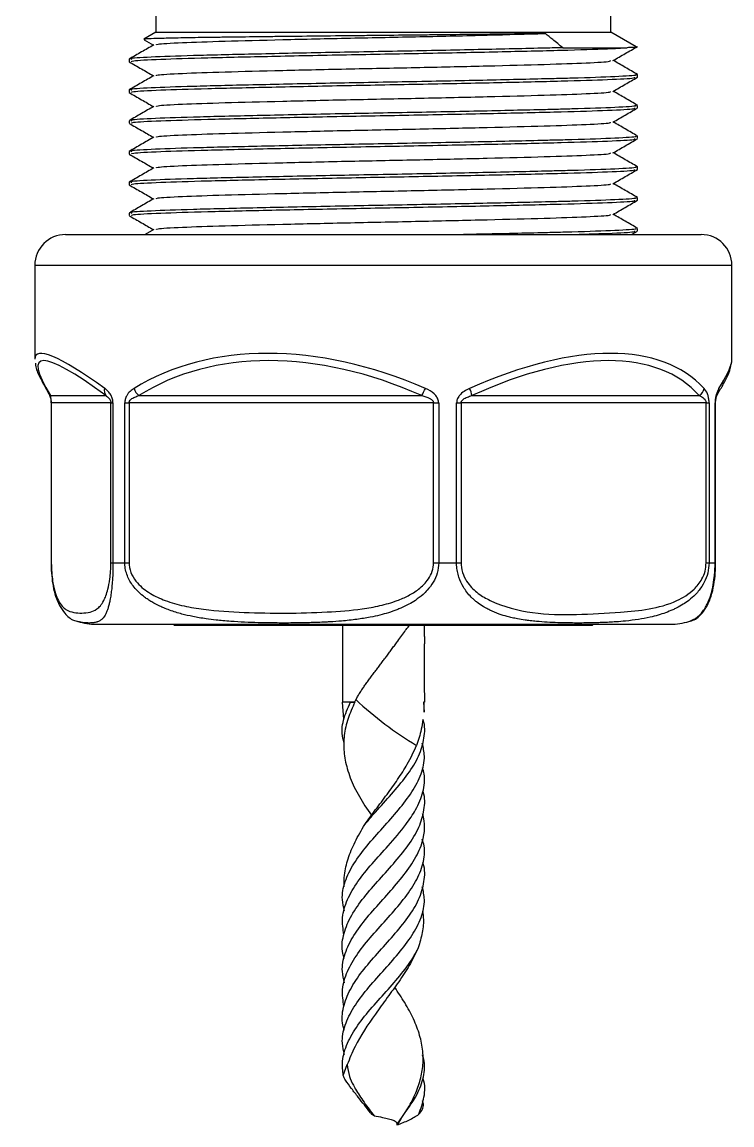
# Model space of a CAD drawing. Header units: millimetres. Extents: x 0 to 279, y 0 to 216.
# Drawn here: x 91.48 to 97.25, y 64.64 to 73.6 of the extents above; entities that cross this region are included whole.
import ezdxf

# ---------------------------------------------------------------- set-up
doc = ezdxf.new("R2010")
doc.units = ezdxf.units.MM

msp = doc.modelspace()

# ---------------------------------------------------------------- linework, layer by layer
at = {"color": 7, "linetype": 'Continuous', "lineweight": 25}
for p, q in [((92.5634, 73.6874), (92.5634, 73.5207)), ((96.2634, 73.5207), (96.2634, 73.6874)), ((92.5634, 73.5207), (92.4672, 73.4652)), ((92.5634, 73.5207), (96.2634, 73.5207)), ((96.4693, 73.4019), (96.2634, 73.5207)), ((92.4694, 73.4605), (92.5447, 73.417)), ((95.8711, 73.3956), (96.3958, 73.3956)), ((92.3467, 73.302), (92.3467, 73.282)), ((96.4801, 73.1569), (96.4801, 73.177)), ((92.3467, 73.052), (92.3467, 73.032)), ((96.4801, 72.9069), (96.4801, 72.927)), ((92.3467, 72.802), (92.3467, 72.782)), ((96.4801, 72.6569), (96.4801, 72.677)), ((92.3467, 72.552), (92.3467, 72.532)), ((96.4801, 72.4069), (96.4801, 72.427)), ((92.3467, 72.302), (92.3467, 72.282)), ((96.4801, 72.1569), (96.4801, 72.177)), ((92.3467, 72.052), (92.3467, 72.032)), ((91.8301, 71.8773), (96.9967, 71.8773)), ((92.5471, 71.9183), (92.4761, 71.8773)), ((96.4298, 71.8773), (96.479, 71.9057)), ((96.4801, 71.9069), (96.4801, 71.927)), ((91.5801, 71.6273), (91.5801, 70.8647)), ((97.2467, 70.8647), (97.2467, 71.6273)), ((91.7077, 70.5684), (92.1568, 70.5684)), ((92.4267, 70.5684), (94.725, 70.5684)), ((95.1324, 70.5684), (96.9816, 70.5684)), ((91.7129, 70.5095), (91.7129, 69.2106)), ((91.7129, 70.5095), (91.7143, 70.5095)), ((92.1982, 70.5095), (91.7143, 70.5095)), ((91.7143, 70.5095), (91.7143, 69.2106)), ((92.1982, 69.2106), (92.1982, 70.5095)), ((92.1982, 70.5095), (92.2155, 70.5095)), ((92.2155, 70.5095), (92.2155, 69.2106)), ((92.3118, 69.2106), (92.3118, 70.5095)), ((92.3118, 70.5095), (92.346, 70.5095)), ((94.822, 70.5095), (92.346, 70.5095)), ((92.346, 70.5095), (92.346, 69.2106)), ((94.822, 69.2106), (94.822, 70.5095)), ((94.822, 70.5095), (94.8629, 70.5095)), ((94.8629, 70.5095), (94.8629, 69.2106)), ((95.0083, 69.2106), (95.0083, 70.5095)), ((95.0083, 70.5095), (95.0451, 70.5095)), ((97.0372, 70.5095), (95.0451, 70.5095)), ((95.0451, 70.5095), (95.0451, 69.2106)), ((97.0372, 69.2106), (97.0372, 70.5095)), ((97.0372, 70.5095), (97.0608, 70.5095)), ((97.0608, 70.5095), (97.0608, 69.2106)), ((97.1099, 69.2106), (97.1099, 70.5095)), ((97.1099, 70.5095), (97.1139, 70.5095)), ((97.1139, 69.2106), (97.1139, 70.5095)), ((91.7129, 69.2106), (91.7143, 69.2106)), ((92.1982, 69.2106), (92.2155, 69.2106)), ((92.2155, 69.2106), (92.3118, 69.2106)), ((92.3118, 69.2106), (92.346, 69.2106)), ((94.822, 69.2106), (94.8629, 69.2106)), ((94.8629, 69.2106), (95.0083, 69.2106)), ((95.0083, 69.2106), (95.0451, 69.2106)), ((97.0372, 69.2106), (97.0608, 69.2106)), ((97.0608, 69.2106), (97.1099, 69.2106)), ((92.0801, 68.7106), (96.7467, 68.7106)), ((92.7058, 68.7106), (92.7134, 68.703)), ((92.7134, 68.703), (96.1134, 68.703)), ((94.0801, 68.703), (94.0801, 68.0774)), ((94.7467, 68.612), (94.7467, 68.703)), ((96.1134, 68.703), (96.121, 68.7106)), ((94.0923, 67.9382), (94.0823, 68.0774)), ((94.1458, 68.0774), (94.0823, 68.0774)), ((94.1458, 68.0774), (94.1815, 68.0774)), ((94.178, 68.0774), (94.1458, 68.0774)), ((94.1894, 68.0984), (94.178, 68.0774)), ((94.178, 68.0774), (94.1815, 68.0774)), ((94.7385, 68.0774), (94.7448, 67.9956)), ((94.7467, 68.0774), (94.7385, 68.0774)), ((94.7448, 67.9956), (94.7445, 68.0774)), ((94.0913, 67.9381), (94.0914, 67.9381)), ((94.7354, 67.938), (94.7355, 67.938)), ((94.0912, 67.7451), (94.0914, 67.7451)), ((94.7354, 67.7451), (94.7356, 67.7451)), ((94.7355, 67.5465), (94.7354, 67.5465)), ((94.7355, 67.3537), (94.7354, 67.3537)), ((94.264, 67.2339), (94.3182, 67.1596)), ((94.7354, 66.7715), (94.7355, 66.7715)), ((94.7354, 66.5784), (94.7356, 66.5784)), ((94.0914, 66.3798), (94.0913, 66.3798)), ((94.0914, 66.187), (94.0913, 66.187)), ((94.0914, 65.9946), (94.0914, 65.9946)), ((94.0914, 65.797), (94.0914, 65.797)), ((94.0913, 65.6048), (94.0914, 65.6048)), ((94.0912, 65.4118), (94.0914, 65.4118)), ((94.0914, 65.2135), (94.0914, 65.2135)), ((94.7355, 65.2132), (94.7354, 65.2132)), ((94.0869, 65.0433), (94.1201, 65.1322)), ((94.7355, 65.0203), (94.7354, 65.0203)), ((94.7392, 64.8099), (94.7316, 64.838)), ((94.7352, 64.8383), (94.7378, 64.8383)), ((94.3089, 64.7415), (94.3193, 64.7284)), ((94.3378, 64.7173), (94.3193, 64.7284)), ((94.5241, 64.6422), (94.5963, 64.751)), ((94.5304, 64.6468), (94.5609, 64.6962))]:
    msp.add_line(p, q, dxfattribs=at)
at = {"color": 8, "linetype": 'Continuous', "lineweight": 25}
for p, q in [((91.5801, 71.6273), (97.2467, 71.6273)), ((97.1099, 69.2106), (97.1139, 69.2106))]:
    msp.add_line(p, q, dxfattribs=at)
at = {"color": 7, "linetype": 'Continuous', "lineweight": 25}
for centre, radius, start, end in [((91.8301, 71.6273), 0.25, 90, 180), ((96.9967, 71.6273), 0.25, 0, 90), ((92.2114, 70.6066), 0.0666, 161.83563, 214.98082), ((92.5041, 70.6641), 0.1231, 197.38616, 231.03313), ((94.239, 70.8493), 0.5614, 329.97296, 336.70595), ((94.9134, 70.5346), 0.2217, 8.77586, 24.73281), ((96.9281, 70.6451), 0.0935, 304.90872, 349.05167), ((91.7501, 70.6179), 0.0652, 211.76956, 229.42632), ((92.0801, 69.2106), 0.5, 252.45625, 270), ((96.7467, 69.2106), 0.5, 270, 287.56541), ((96.2029, 70.2518), 2.9481, 226.92387, 238.95286)]:
    msp.add_arc(centre, radius, start, end, dxfattribs=at)
at = {"color": 8, "linetype": 'Continuous', "lineweight": 25}
msp.add_arc((97.0746, 70.6187), 0.0674, 328.36469, 7.36888, dxfattribs=at)
at = {"color": 7, "linetype": 'Continuous', "lineweight": 25}
for centre, major_axis, ratio, start_param, end_param in [((94.4134, 68.1618), (2.3793, -2.1748), 0.707403, 2.024052, 2.941858), ((94.4134, 68.1618), (2.5945, 2.4783), 0.459383, 6.272559, 7.190365), ((94.3555, 68.1029), (2.7382, -2.7382), 0.092977, 2.589979, 3.507785), ((94.3939, 68.1029), (2.244, -2.244), 0.708351, 2.066381, 2.984187), ((94.4518, 68.1029), (2.4986, 2.4986), 0.459697, 6.255171, 7.172977), ((94.4134, 68.1618), (2.8219, 2.7375), 0.092935, 6.153207, 6.193274)]:
    msp.add_ellipse(centre, major_axis=major_axis, ratio=ratio, start_param=start_param, end_param=end_param, dxfattribs=at)
at = {"color": 8, "linetype": 'Continuous', "lineweight": 25}
for major_axis, start_param, end_param in [((2.8219, -2.7375), 2.58718, 3.231504), ((2.8219, 2.7375), 5.919792, 6.153207)]:
    msp.add_ellipse((94.4134, 68.1618), major_axis=major_axis, ratio=0.092935, start_param=start_param, end_param=end_param, dxfattribs=at)
at = {"color": 7, "linetype": 'Continuous', "lineweight": 25}
for points, knots in [([(95.7302, 73.5106), (95.6988, 73.5102), (95.6037, 73.5088), (95.461, 73.5069), (95.3086, 73.505), (95.1499, 73.503), (94.9827, 73.5011), (94.8026, 73.4991), (94.6031, 73.4969), (94.391, 73.4948), (94.1797, 73.4927), (93.9696, 73.4904), (93.7639, 73.4882), (93.5675, 73.4859), (93.3778, 73.4836), (93.2008, 73.4814), (93.0416, 73.4793), (92.895, 73.4771), (92.7683, 73.4749), (92.6645, 73.4726), (92.5764, 73.4703), (92.5122, 73.4681), (92.4785, 73.4658), (92.4633, 73.4646), (92.4672, 73.4639), (92.468, 73.4638)], [0, 0, 0, 0, 0.029507, 0.089237, 0.1195073, 0.1490143, 0.2087444, 0.2390147, 0.2737211, 0.3443086, 0.3802687, 0.4151574, 0.4860982, 0.522233, 0.5574388, 0.6290464, 0.6655339, 0.7007541, 0.7723576, 0.8088235, 0.8445291, 0.9171534, 0.9541589, 0.9898644, 1, 1, 1, 1]), ([(92.5684, 73.4184), (92.5683, 73.4204), (92.5681, 73.4264), (92.7576, 73.4373), (93.1057, 73.4491), (93.5841, 73.4613), (94.137, 73.474), (94.7177, 73.4855), (95.2679, 73.4982), (95.5883, 73.5066), (95.7267, 73.5105), (95.7302, 73.5106)], [0, 0, 0, 0, 0.06903, 0.202791, 0.334353, 0.466637, 0.600174, 0.730882, 0.864491, 0.996596, 1, 1, 1, 1]), ([(95.8711, 73.3956), (95.8576, 73.4067), (95.8306, 73.4287), (95.7836, 73.4671), (95.7501, 73.4943), (95.7302, 73.5106)], [0, 0, 0, 0, 0.287833, 0.575665, 1, 1, 1, 1]), ([(92.5471, 73.4183), (92.5139, 73.3991), (92.4474, 73.3608), (92.381, 73.3224), (92.3478, 73.3032)], [0, 0, 0, 0, 0.499982, 1, 1, 1, 1]), ([(96.2798, 73.2906), (96.313, 73.3098), (96.3794, 73.3482), (96.4458, 73.3865), (96.479, 73.4057)], [0, 0, 0, 0, 0.49998, 1, 1, 1, 1]), ([(96.469, 73.4013), (96.4696, 73.4012), (96.4729, 73.4005), (96.4637, 73.3992), (96.4412, 73.3975), (96.4109, 73.3963), (96.3958, 73.3956)], [0, 0, 0, 0, 0.069649, 0.366429, 0.681917, 1, 1, 1, 1]), ([(95.8711, 73.3956), (95.825, 73.3945), (95.6246, 73.3894), (95.1964, 73.3797), (94.5728, 73.3673), (93.9319, 73.3556), (93.3393, 73.3428), (92.8419, 73.3311), (92.5036, 73.3187), (92.341, 73.3088), (92.3629, 73.3034), (92.3687, 73.302)], [0, 0, 0, 0, 0.039136, 0.170241, 0.3011, 0.430119, 0.561882, 0.691008, 0.821728, 0.952943, 1, 1, 1, 1]), ([(92.3685, 73.282), (92.3675, 73.2845), (92.3649, 73.2909), (92.5787, 73.3022), (92.9648, 73.3141), (93.4933, 73.3262), (94.1051, 73.3389), (94.7474, 73.3504), (95.3577, 73.3632), (95.8777, 73.3753), (96.2277, 73.3859), (96.3475, 73.3928), (96.3958, 73.3956)], [0, 0, 0, 0, 0.068181, 0.176743, 0.283521, 0.390884, 0.499265, 0.60535, 0.713789, 0.821008, 0.927924, 1, 1, 1, 1]), ([(92.3478, 73.2807), (92.381, 73.2615), (92.4467, 73.2236), (92.5123, 73.1857), (92.5447, 73.167)], [0, 0, 0, 0, 0.50599, 1, 1, 1, 1]), ([(92.5684, 73.1684), (92.5683, 73.1704), (92.5681, 73.1764), (92.7576, 73.1873), (93.1057, 73.1991), (93.5841, 73.2113), (94.1369, 73.224), (94.7177, 73.2355), (95.2678, 73.2482), (95.7415, 73.2603), (96.0822, 73.2722), (96.2632, 73.2829), (96.2596, 73.2887), (96.2584, 73.2905)], [0, 0, 0, 0, 0.0521104, 0.1530855, 0.252401, 0.3522613, 0.453068, 0.5517385, 0.6525987, 0.7523242, 0.851768, 0.9527124, 1, 1, 1, 1]), ([(96.479, 73.1782), (96.4458, 73.1974), (96.3802, 73.2353), (96.3145, 73.2732), (96.2821, 73.292)], [0, 0, 0, 0, 0.50601, 1, 1, 1, 1]), ([(92.5471, 73.1683), (92.5139, 73.1491), (92.4474, 73.1108), (92.381, 73.0724), (92.3478, 73.0532)], [0, 0, 0, 0, 0.499982, 1, 1, 1, 1]), ([(96.4575, 73.177), (96.4632, 73.1755), (96.4837, 73.17), (96.3166, 73.1599), (96.0678, 73.1508), (95.8532, 73.1452), (95.6226, 73.1394), (95.1972, 73.1297), (94.5726, 73.1173), (93.9319, 73.1056), (93.3393, 73.0928), (92.8419, 73.0811), (92.5036, 73.0687), (92.341, 73.0588), (92.3629, 73.0534), (92.3687, 73.052)], [0, 0, 0, 0, 0.037735, 0.136115, 0.23394, 0.250802, 0.280123, 0.378347, 0.476385, 0.573046, 0.671763, 0.768504, 0.866439, 0.964745, 1, 1, 1, 1]), ([(92.3685, 73.032), (92.3675, 73.0345), (92.3649, 73.0409), (92.5787, 73.0522), (92.9648, 73.0641), (93.4933, 73.0762), (94.105, 73.0889), (94.7477, 73.1004), (95.3568, 73.1132), (95.8809, 73.1253), (96.2602, 73.1372), (96.4657, 73.1483), (96.4596, 73.1546), (96.4574, 73.1569)], [0, 0, 0, 0, 0.061968, 0.160639, 0.257688, 0.355269, 0.453775, 0.550194, 0.648752, 0.746202, 0.843376, 0.942017, 1, 1, 1, 1]), ([(96.2798, 73.0406), (96.313, 73.0598), (96.3794, 73.0982), (96.4458, 73.1365), (96.479, 73.1557)], [0, 0, 0, 0, 0.4999803, 1, 1, 1, 1]), ([(92.5684, 72.9184), (92.5683, 72.9204), (92.5681, 72.9264), (92.7576, 72.9373), (93.1057, 72.9491), (93.5841, 72.9613), (94.1369, 72.974), (94.7177, 72.9855), (95.2678, 72.9982), (95.7415, 73.0103), (96.0822, 73.0222), (96.2632, 73.0329), (96.2596, 73.0387), (96.2584, 73.0405)], [0, 0, 0, 0, 0.05211, 0.153086, 0.252401, 0.352261, 0.453068, 0.551739, 0.652599, 0.752324, 0.851768, 0.952712, 1, 1, 1, 1]), ([(96.479, 72.9282), (96.4458, 72.9474), (96.3802, 72.9853), (96.3145, 73.0232), (96.2821, 73.042)], [0, 0, 0, 0, 0.50601, 1, 1, 1, 1]), ([(92.3478, 73.0307), (92.381, 73.0115), (92.4467, 72.9736), (92.5123, 72.9357), (92.5447, 72.917)], [0, 0, 0, 0, 0.50599, 1, 1, 1, 1]), ([(92.5471, 72.9183), (92.5139, 72.8991), (92.4474, 72.8608), (92.381, 72.8224), (92.3478, 72.8032)], [0, 0, 0, 0, 0.499982, 1, 1, 1, 1]), ([(96.4575, 72.927), (96.4632, 72.9255), (96.4837, 72.92), (96.3166, 72.9099), (96.0678, 72.9008), (95.8532, 72.8952), (95.6226, 72.8894), (95.1972, 72.8797), (94.5726, 72.8673), (93.9319, 72.8556), (93.3393, 72.8428), (92.8419, 72.8311), (92.5036, 72.8187), (92.341, 72.8088), (92.3629, 72.8034), (92.3687, 72.802)], [0, 0, 0, 0, 0.037735, 0.136115, 0.23394, 0.250802, 0.280123, 0.378347, 0.476385, 0.573046, 0.671763, 0.768504, 0.866439, 0.964745, 1, 1, 1, 1]), ([(92.3685, 72.782), (92.3675, 72.7845), (92.3649, 72.7909), (92.5787, 72.8022), (92.9648, 72.8141), (93.4933, 72.8262), (94.105, 72.8389), (94.7477, 72.8504), (95.3568, 72.8632), (95.8809, 72.8753), (96.2602, 72.8872), (96.4657, 72.8983), (96.4596, 72.9046), (96.4574, 72.9069)], [0, 0, 0, 0, 0.061968, 0.160639, 0.257688, 0.355269, 0.453775, 0.550194, 0.648752, 0.746202, 0.843376, 0.942017, 1, 1, 1, 1]), ([(96.2798, 72.7906), (96.313, 72.8098), (96.3794, 72.8482), (96.4458, 72.8865), (96.479, 72.9057)], [0, 0, 0, 0, 0.49998, 1, 1, 1, 1]), ([(92.3478, 72.7807), (92.381, 72.7615), (92.4467, 72.7236), (92.5123, 72.6857), (92.5447, 72.667)], [0, 0, 0, 0, 0.50599, 1, 1, 1, 1]), ([(92.5684, 72.6684), (92.5683, 72.6704), (92.5681, 72.6764), (92.7576, 72.6873), (93.1057, 72.6991), (93.5841, 72.7113), (94.1369, 72.724), (94.7177, 72.7355), (95.2678, 72.7482), (95.7415, 72.7603), (96.0822, 72.7722), (96.2632, 72.7829), (96.2596, 72.7887), (96.2584, 72.7905)], [0, 0, 0, 0, 0.05211, 0.153086, 0.252401, 0.352261, 0.453068, 0.551739, 0.652599, 0.752324, 0.851768, 0.952712, 1, 1, 1, 1]), ([(96.479, 72.6782), (96.4458, 72.6974), (96.3802, 72.7353), (96.3145, 72.7732), (96.2821, 72.792)], [0, 0, 0, 0, 0.50601, 1, 1, 1, 1]), ([(92.5471, 72.6683), (92.5139, 72.6491), (92.4474, 72.6108), (92.381, 72.5724), (92.3478, 72.5532)], [0, 0, 0, 0, 0.499982, 1, 1, 1, 1]), ([(96.4575, 72.677), (96.4632, 72.6755), (96.4837, 72.67), (96.3166, 72.6599), (96.0678, 72.6508), (95.8532, 72.6452), (95.6226, 72.6394), (95.1972, 72.6297), (94.5726, 72.6173), (93.9319, 72.6056), (93.3393, 72.5928), (92.8419, 72.5811), (92.5036, 72.5687), (92.341, 72.5588), (92.3629, 72.5534), (92.3687, 72.552)], [0, 0, 0, 0, 0.037735, 0.136115, 0.23394, 0.250802, 0.280123, 0.378347, 0.476385, 0.573046, 0.671763, 0.768504, 0.866439, 0.964745, 1, 1, 1, 1]), ([(92.3685, 72.532), (92.3675, 72.5345), (92.3649, 72.5409), (92.5787, 72.5522), (92.9648, 72.5641), (93.4933, 72.5762), (94.105, 72.5889), (94.7477, 72.6004), (95.3568, 72.6132), (95.8809, 72.6253), (96.2602, 72.6372), (96.4657, 72.6483), (96.4596, 72.6546), (96.4574, 72.6569)], [0, 0, 0, 0, 0.061968, 0.160639, 0.257688, 0.355269, 0.453775, 0.550194, 0.648752, 0.746202, 0.843376, 0.942017, 1, 1, 1, 1]), ([(96.2798, 72.5406), (96.313, 72.5598), (96.3794, 72.5982), (96.4458, 72.6365), (96.479, 72.6557)], [0, 0, 0, 0, 0.49998, 1, 1, 1, 1]), ([(92.3478, 72.5307), (92.381, 72.5115), (92.4467, 72.4736), (92.5123, 72.4357), (92.5447, 72.417)], [0, 0, 0, 0, 0.50599, 1, 1, 1, 1]), ([(92.5684, 72.4184), (92.5683, 72.4204), (92.5681, 72.4264), (92.7576, 72.4373), (93.1057, 72.4491), (93.5841, 72.4613), (94.1369, 72.474), (94.7177, 72.4855), (95.2678, 72.4982), (95.7415, 72.5103), (96.0822, 72.5222), (96.2632, 72.5329), (96.2596, 72.5387), (96.2584, 72.5405)], [0, 0, 0, 0, 0.05211, 0.153086, 0.252401, 0.352261, 0.453068, 0.551739, 0.652599, 0.752324, 0.851768, 0.952712, 1, 1, 1, 1]), ([(96.479, 72.4282), (96.4458, 72.4474), (96.3802, 72.4853), (96.3145, 72.5232), (96.2821, 72.542)], [0, 0, 0, 0, 0.5060102, 1, 1, 1, 1]), ([(92.5471, 72.4183), (92.5139, 72.3991), (92.4474, 72.3608), (92.381, 72.3224), (92.3478, 72.3032)], [0, 0, 0, 0, 0.4999825, 1, 1, 1, 1]), ([(96.4575, 72.427), (96.4632, 72.4255), (96.4837, 72.42), (96.3166, 72.4099), (96.0678, 72.4008), (95.8532, 72.3952), (95.6226, 72.3894), (95.1972, 72.3797), (94.5726, 72.3673), (93.9319, 72.3556), (93.3393, 72.3428), (92.8419, 72.3311), (92.5036, 72.3187), (92.341, 72.3088), (92.3629, 72.3034), (92.3687, 72.302)], [0, 0, 0, 0, 0.037735, 0.136115, 0.23394, 0.250802, 0.280123, 0.378347, 0.476385, 0.573046, 0.671763, 0.768504, 0.866439, 0.964745, 1, 1, 1, 1]), ([(92.3685, 72.282), (92.3675, 72.2845), (92.3649, 72.2909), (92.5787, 72.3022), (92.9648, 72.3141), (93.4933, 72.3262), (94.105, 72.3389), (94.7477, 72.3504), (95.3568, 72.3632), (95.8809, 72.3753), (96.2602, 72.3872), (96.4657, 72.3983), (96.4596, 72.4046), (96.4574, 72.4069)], [0, 0, 0, 0, 0.061968, 0.160639, 0.257688, 0.355269, 0.453775, 0.550194, 0.648752, 0.746202, 0.843376, 0.942017, 1, 1, 1, 1]), ([(96.2798, 72.2906), (96.313, 72.3098), (96.3794, 72.3482), (96.4458, 72.3865), (96.479, 72.4057)], [0, 0, 0, 0, 0.49998, 1, 1, 1, 1]), ([(92.3478, 72.2807), (92.381, 72.2615), (92.4467, 72.2236), (92.5123, 72.1857), (92.5447, 72.167)], [0, 0, 0, 0, 0.50599, 1, 1, 1, 1]), ([(92.5684, 72.1684), (92.5683, 72.1704), (92.5681, 72.1764), (92.7576, 72.1873), (93.1057, 72.1991), (93.5841, 72.2113), (94.1369, 72.224), (94.7177, 72.2355), (95.2678, 72.2482), (95.7415, 72.2603), (96.0822, 72.2722), (96.2632, 72.2829), (96.2596, 72.2887), (96.2584, 72.2905)], [0, 0, 0, 0, 0.0521104, 0.1530855, 0.252401, 0.3522613, 0.453068, 0.5517385, 0.6525987, 0.7523242, 0.851768, 0.9527124, 1, 1, 1, 1]), ([(96.479, 72.1782), (96.4458, 72.1974), (96.3802, 72.2353), (96.3145, 72.2732), (96.2821, 72.292)], [0, 0, 0, 0, 0.5060102, 1, 1, 1, 1]), ([(92.5471, 72.1683), (92.5139, 72.1491), (92.4474, 72.1108), (92.381, 72.0724), (92.3478, 72.0532)], [0, 0, 0, 0, 0.499982, 1, 1, 1, 1]), ([(96.4575, 72.177), (96.4632, 72.1755), (96.4837, 72.17), (96.3166, 72.1599), (96.0678, 72.1508), (95.8532, 72.1452), (95.6226, 72.1394), (95.1972, 72.1297), (94.5726, 72.1173), (93.9319, 72.1056), (93.3393, 72.0928), (92.8419, 72.0811), (92.5036, 72.0687), (92.341, 72.0588), (92.3629, 72.0534), (92.3687, 72.052)], [0, 0, 0, 0, 0.037735, 0.136115, 0.23394, 0.250802, 0.280123, 0.378347, 0.476385, 0.573046, 0.671763, 0.768504, 0.866439, 0.964745, 1, 1, 1, 1]), ([(92.3685, 72.032), (92.3675, 72.0345), (92.3649, 72.0409), (92.5787, 72.0522), (92.9648, 72.0641), (93.4933, 72.0762), (94.105, 72.0889), (94.7477, 72.1004), (95.3568, 72.1132), (95.8809, 72.1253), (96.2602, 72.1372), (96.4657, 72.1483), (96.4596, 72.1546), (96.4574, 72.1569)], [0, 0, 0, 0, 0.061968, 0.160639, 0.257688, 0.355269, 0.453775, 0.550194, 0.648752, 0.746202, 0.843376, 0.942017, 1, 1, 1, 1]), ([(96.2798, 72.0406), (96.313, 72.0598), (96.3794, 72.0982), (96.4458, 72.1365), (96.479, 72.1557)], [0, 0, 0, 0, 0.49998, 1, 1, 1, 1]), ([(92.3478, 72.0307), (92.381, 72.0115), (92.4467, 71.9736), (92.5123, 71.9357), (92.5447, 71.917)], [0, 0, 0, 0, 0.50599, 1, 1, 1, 1]), ([(92.5684, 71.9184), (92.5683, 71.9204), (92.5681, 71.9264), (92.7576, 71.9373), (93.1057, 71.9491), (93.5841, 71.9613), (94.1369, 71.974), (94.7177, 71.9855), (95.2678, 71.9982), (95.7415, 72.0103), (96.0822, 72.0222), (96.2632, 72.0329), (96.2596, 72.0387), (96.2584, 72.0405)], [0, 0, 0, 0, 0.05211, 0.153086, 0.252401, 0.352261, 0.453068, 0.551739, 0.652599, 0.752324, 0.851768, 0.952712, 1, 1, 1, 1]), ([(96.479, 71.9282), (96.4458, 71.9474), (96.3802, 71.9853), (96.3145, 72.0232), (96.2821, 72.042)], [0, 0, 0, 0, 0.50601, 1, 1, 1, 1]), ([(96.4575, 71.927), (96.4632, 71.9255), (96.4837, 71.92), (96.3166, 71.9099), (96.0677, 71.9008), (95.8532, 71.8952), (95.6218, 71.8894), (95.3534, 71.883), (95.1058, 71.8781), (95.0659, 71.8773)], [0, 0, 0, 0, 0.095, 0.342674, 0.588951, 0.631402, 0.705217, 0.952499, 1, 1, 1, 1]), ([(95.9222, 71.8773), (96.0339, 71.8806), (96.2827, 71.8879), (96.4644, 71.8983), (96.4593, 71.9046), (96.4574, 71.9069)], [0, 0, 0, 0, 0.33944, 0.755456, 1, 1, 1, 1]), ([(91.5845, 70.8333), (91.5849, 70.8274), (91.5873, 70.7897), (91.6193, 70.7175), (91.6679, 70.6311), (91.6945, 70.5839)], [0, 0, 0, 0, 0.078008, 0.496746, 1, 1, 1, 1]), ([(97.1324, 70.5839), (97.1476, 70.61), (97.1922, 70.6863), (97.2313, 70.7627), (97.2383, 70.815), (97.2401, 70.8282)], [0, 0, 0, 0, 0.278656, 0.817532, 1, 1, 1, 1]), ([(92.2155, 70.5095), (92.2153, 70.5139), (92.2148, 70.5299), (92.2077, 70.5562), (92.1923, 70.5846), (92.1719, 70.6088), (92.1562, 70.6211), (92.1481, 70.6273)], [0, 0, 0, 0, 0.078188, 0.283934, 0.489569, 0.740446, 1, 1, 1, 1]), ([(92.3867, 70.6273), (92.3759, 70.6199), (92.3537, 70.6048), (92.329, 70.5743), (92.3142, 70.5404), (92.3125, 70.519), (92.3118, 70.5095)], [0, 0, 0, 0, 0.303321, 0.623696, 0.830951, 1, 1, 1, 1]), ([(94.8629, 70.5095), (94.8626, 70.5139), (94.8618, 70.5299), (94.8506, 70.5562), (94.8168, 70.596), (94.7805, 70.6143), (94.7546, 70.6273)], [0, 0, 0, 0, 0.078333, 0.284462, 0.49048, 1, 1, 1, 1]), ([(95.1147, 70.6273), (95.0997, 70.6199), (95.0688, 70.6048), (95.0333, 70.5743), (95.0117, 70.5404), (95.0094, 70.519), (95.0083, 70.5095)], [0, 0, 0, 0, 0.303321, 0.623696, 0.830951, 1, 1, 1, 1]), ([(97.0608, 70.5095), (97.0607, 70.5139), (97.0604, 70.5299), (97.0564, 70.5562), (97.044, 70.596), (97.0299, 70.6143), (97.0199, 70.6273)], [0, 0, 0, 0, 0.078333, 0.284462, 0.49048, 1, 1, 1, 1]), ([(97.1414, 70.6273), (97.1372, 70.6199), (97.1284, 70.6048), (97.1177, 70.5743), (97.111, 70.5404), (97.1102, 70.519), (97.1099, 70.5095)], [0, 0, 0, 0, 0.303321, 0.623696, 0.830951, 1, 1, 1, 1]), ([(91.6946, 70.5835), (91.695, 70.583), (91.6979, 70.5787), (91.7043, 70.5654), (91.7102, 70.5417), (91.7126, 70.5242), (91.7128, 70.5139), (91.7129, 70.5094)], [0, 0, 0, 0, 0.067872, 0.554996, 0.772488, 0.902587, 1, 1, 1, 1]), ([(91.7143, 70.5095), (91.7143, 70.5124), (91.7142, 70.5174), (91.7138, 70.5283), (91.7124, 70.5434), (91.7101, 70.5577), (91.7085, 70.5648), (91.7077, 70.5684)], [0, 0, 0, 0, 0.073781, 0.124963, 0.307499, 0.64616, 1, 1, 1, 1]), ([(92.1568, 70.5684), (92.1662, 70.5624), (92.1788, 70.5543), (92.1917, 70.5357), (92.196, 70.5249), (92.1979, 70.5169), (92.1981, 70.5117), (92.1982, 70.5095)], [0, 0, 0, 0, 0.578008, 0.777709, 0.869572, 0.944206, 1, 1, 1, 1]), ([(92.346, 70.5095), (92.3463, 70.5124), (92.3468, 70.5174), (92.3518, 70.5283), (92.3664, 70.5434), (92.3931, 70.5577), (92.4153, 70.5648), (92.4267, 70.5684)], [0, 0, 0, 0, 0.073781, 0.124963, 0.307499, 0.64616, 1, 1, 1, 1]), ([(94.725, 70.5684), (94.7473, 70.5624), (94.7774, 70.5543), (94.8071, 70.5357), (94.817, 70.5249), (94.8213, 70.5169), (94.8218, 70.5117), (94.822, 70.5095)], [0, 0, 0, 0, 0.578008, 0.777709, 0.869572, 0.944206, 1, 1, 1, 1]), ([(95.0451, 70.5095), (95.0454, 70.5124), (95.0459, 70.5174), (95.0514, 70.5283), (95.0674, 70.5434), (95.0964, 70.5577), (95.1203, 70.5648), (95.1324, 70.5684)], [0, 0, 0, 0, 0.073781, 0.124963, 0.307499, 0.64616, 1, 1, 1, 1]), ([(96.9816, 70.5684), (96.9945, 70.5624), (97.0119, 70.5543), (97.0288, 70.5357), (97.0344, 70.5249), (97.0368, 70.5169), (97.0371, 70.5117), (97.0372, 70.5095)], [0, 0, 0, 0, 0.578008, 0.777709, 0.869572, 0.944206, 1, 1, 1, 1]), ([(97.1145, 70.523), (97.1145, 70.5234), (97.1147, 70.529), (97.1165, 70.5396), (97.1199, 70.5558), (97.1259, 70.5725), (97.1298, 70.5792), (97.1322, 70.5832)], [0, 0, 0, 0, 0.0096882, 0.1396977, 0.315352, 0.5911367, 1, 1, 1, 1]), ([(91.7134, 69.2107), (91.7133, 69.2042), (91.7123, 69.1681), (91.7172, 69.0998), (91.7288, 69.0119), (91.75, 68.9299), (91.7823, 68.8554), (91.8273, 68.7911), (91.8825, 68.743), (91.9186, 68.7359), (91.9304, 68.7336)], [0, 0, 0, 0, 0.018034, 0.101339, 0.193153, 0.311304, 0.460861, 0.641673, 0.883441, 1, 1, 1, 1]), ([(91.7143, 69.2106), (91.7143, 69.2048), (91.7145, 69.1712), (91.7181, 69.111), (91.7294, 69.0284), (91.7478, 68.9568), (91.7831, 68.8749), (91.8335, 68.8217), (91.9198, 68.7998), (92.004, 68.7995), (92.0855, 68.828), (92.135, 68.8834), (92.1707, 68.9717), (92.1887, 69.0629), (92.1968, 69.1395), (92.1977, 69.1869), (92.1982, 69.2106)], [0, 0, 0, 0, 0.005975, 0.034244, 0.062276, 0.109815, 0.157071, 0.273688, 0.391103, 0.634128, 0.738294, 0.84189, 0.91198, 0.951961, 0.975923, 1, 1, 1, 1]), ([(94.8629, 69.2106), (94.8604, 69.1823), (94.8555, 69.1262), (94.8202, 69.0505), (94.7782, 68.9942), (94.7289, 68.9454), (94.6784, 68.9068), (94.6178, 68.8705), (94.5671, 68.846), (94.5118, 68.8234), (94.4548, 68.8037), (94.3828, 68.7838), (94.2971, 68.7652), (94.1935, 68.7487), (94.0842, 68.7372), (94.0005, 68.7313), (93.9473, 68.7284), (93.9004, 68.7261), (93.8467, 68.7242), (93.7752, 68.7223), (93.6784, 68.7208), (93.5488, 68.7205), (93.4106, 68.7226), (93.2854, 68.7268), (93.1895, 68.7322), (93.1122, 68.7384), (93.0453, 68.7451), (92.9809, 68.7531), (92.9179, 68.763), (92.8519, 68.7753), (92.7712, 68.7939), (92.6929, 68.818), (92.6335, 68.8411), (92.5849, 68.8626), (92.5417, 68.8852), (92.5008, 68.9107), (92.4644, 68.9365), (92.4253, 68.9694), (92.377, 69.0215), (92.3409, 69.0786), (92.3195, 69.1399), (92.3125, 69.1797), (92.312, 69.2036), (92.3118, 69.2106)], [0, 0, 0, 0, 0.027195, 0.0537163, 0.0800694, 0.0966152, 0.1232914, 0.1444046, 0.168768, 0.181158, 0.2060428, 0.2310878, 0.2584791, 0.2968589, 0.3397894, 0.3720922, 0.383394, 0.3946964, 0.420356, 0.4386851, 0.4680303, 0.5194151, 0.5708255, 0.6084696, 0.6461362, 0.6676736, 0.6866046, 0.7137422, 0.7327997, 0.7506174, 0.7809221, 0.8155686, 0.8322842, 0.844297, 0.8684063, 0.8805199, 0.8919059, 0.9124173, 0.9307261, 0.9613448, 0.9770505, 0.993232, 1, 1, 1, 1]), ([(92.346, 69.2106), (92.3461, 69.2048), (92.347, 69.1712), (92.3651, 69.111), (92.4231, 69.0284), (92.5172, 68.9569), (92.647, 68.8975), (92.7932, 68.8567), (93.0077, 68.8211), (93.3964, 68.7985), (93.8271, 68.7986), (94.1956, 68.8259), (94.3856, 68.8596), (94.5109, 68.8951), (94.6165, 68.9407), (94.7053, 68.9952), (94.7733, 69.0629), (94.8148, 69.1395), (94.8196, 69.1869), (94.822, 69.2106)], [0, 0, 0, 0, 0.005973, 0.034232, 0.062255, 0.109776, 0.157016, 0.214346, 0.272448, 0.391054, 0.633995, 0.737056, 0.789181, 0.841759, 0.876553, 0.912011, 0.951977, 0.975931, 1, 1, 1, 1]), ([(97.0608, 69.2106), (97.0587, 69.1823), (97.0544, 69.1262), (97.0237, 69.0505), (96.9871, 68.9942), (96.9443, 68.9454), (96.9004, 68.9068), (96.8479, 68.8705), (96.804, 68.846), (96.7562, 68.8234), (96.7071, 68.8037), (96.6452, 68.7838), (96.5719, 68.7652), (96.4836, 68.7487), (96.3913, 68.7372), (96.3212, 68.7313), (96.2769, 68.7284), (96.238, 68.7261), (96.1936, 68.7242), (96.1349, 68.7223), (96.0559, 68.7208), (95.9515, 68.7205), (95.8417, 68.7226), (95.7436, 68.7268), (95.6693, 68.7322), (95.6097, 68.7384), (95.5584, 68.7451), (95.5093, 68.7531), (95.4615, 68.763), (95.4116, 68.7753), (95.3508, 68.7939), (95.292, 68.818), (95.2476, 68.8411), (95.2113, 68.8626), (95.1791, 68.8852), (95.1487, 68.9107), (95.1216, 68.9365), (95.0925, 68.9694), (95.0566, 69.0215), (95.0299, 69.0786), (95.014, 69.1399), (95.0088, 69.1797), (95.0084, 69.2036), (95.0083, 69.2106)], [0, 0, 0, 0, 0.027195, 0.053716, 0.080069, 0.096615, 0.123291, 0.144405, 0.168768, 0.181158, 0.206043, 0.231088, 0.258479, 0.296859, 0.339789, 0.372092, 0.383394, 0.394696, 0.420356, 0.438685, 0.46803, 0.519415, 0.570826, 0.60847, 0.646136, 0.667674, 0.686605, 0.713742, 0.7328, 0.750617, 0.780922, 0.815569, 0.832284, 0.844297, 0.868406, 0.88052, 0.891906, 0.912417, 0.930726, 0.961345, 0.977051, 0.993232, 1, 1, 1, 1]), ([(95.0451, 69.2106), (95.0452, 69.2048), (95.0459, 69.1712), (95.0605, 69.111), (95.1072, 69.0284), (95.1827, 68.9566), (95.3565, 68.8601), (95.627, 68.7924), (95.9834, 68.7852), (96.2992, 68.8069), (96.5732, 68.8275), (96.7769, 68.8835), (96.9242, 68.9717), (96.998, 69.0629), (97.0314, 69.1395), (97.0353, 69.1869), (97.0372, 69.2106)], [0, 0, 0, 0, 0.00597, 0.034217, 0.062228, 0.109729, 0.156948, 0.314507, 0.474372, 0.634414, 0.738499, 0.842013, 0.912049, 0.951998, 0.975942, 1, 1, 1, 1]), ([(96.897, 68.7341), (96.9113, 68.7374), (96.9568, 68.748), (97.0154, 68.808), (97.0621, 68.8906), (97.0903, 68.9748), (97.1068, 69.0693), (97.1139, 69.1532), (97.1133, 69.1997), (97.1131, 69.214)], [0, 0, 0, 0, 0.137944, 0.441403, 0.614672, 0.755453, 0.870488, 0.960192, 1, 1, 1, 1]), ([(94.1894, 68.0984), (94.195, 68.1081), (94.206, 68.1276), (94.2241, 68.1566), (94.2432, 68.1856), (94.2634, 68.2148), (94.2844, 68.2442), (94.3062, 68.2738), (94.3285, 68.3037), (94.351, 68.3334), (94.3734, 68.3631), (94.3958, 68.3927), (94.4183, 68.4224), (94.4408, 68.4525), (94.4633, 68.4828), (94.4858, 68.5134), (94.5082, 68.5439), (94.5339, 68.5792), (94.5627, 68.6188), (94.5906, 68.6566), (94.6117, 68.6847), (94.6222, 68.6979), (94.6263, 68.703)], [0, 0, 0, 0, 0.047493, 0.095068, 0.142888, 0.190794, 0.239606, 0.288508, 0.337683, 0.386949, 0.435049, 0.48323, 0.531654, 0.580158, 0.629583, 0.679091, 0.728859, 0.778719, 0.852082, 0.925853, 0.971482, 1, 1, 1, 1]), ([(94.7467, 68.612), (94.7467, 68.6112), (94.7469, 68.6001), (94.7465, 68.5775), (94.7463, 68.545), (94.7458, 68.5118), (94.7454, 68.4784), (94.7448, 68.4329), (94.7444, 68.3754), (94.7446, 68.3099), (94.7452, 68.2483), (94.7459, 68.1909), (94.7467, 68.1337), (94.7467, 68.0962), (94.7467, 68.0774)], [0, 0, 0, 0, 0.0048906, 0.0661729, 0.1281599, 0.1902763, 0.2527351, 0.3152921, 0.4427345, 0.5709023, 0.6770583, 0.7836428, 0.8915811, 1, 1, 1, 1]), ([(94.0954, 67.7464), (94.0911, 67.7595), (94.0707, 67.8212), (94.082, 67.9316), (94.1245, 68.0288), (94.1458, 68.0774)], [0, 0, 0, 0, 0.118883, 0.559441, 1, 1, 1, 1]), ([(94.1815, 68.0774), (94.1614, 68.0332), (94.1207, 67.9436), (94.0917, 67.8093), (94.0889, 67.6735), (94.1166, 67.5336), (94.1727, 67.3863), (94.2332, 67.2853), (94.264, 67.2339)], [0, 0, 0, 0, 0.157699, 0.320029, 0.477745, 0.64005, 0.816878, 1, 1, 1, 1]), ([(94.2635, 67.0843), (94.2968, 67.1236), (94.371, 67.2114), (94.497, 67.3483), (94.617, 67.4941), (94.7078, 67.6399), (94.7483, 67.7857), (94.7548, 67.885), (94.7351, 67.9356), (94.7344, 67.9377)], [0, 0, 0, 0, 0.138825, 0.309629, 0.480433, 0.651236, 0.82204, 0.992844, 1, 1, 1, 1]), ([(94.735, 67.9381), (94.7309, 67.9108), (94.7198, 67.8359), (94.6969, 67.7687), (94.6824, 67.7261)], [0, 0, 0, 0, 0.365331, 1, 1, 1, 1]), ([(94.0974, 66.3809), (94.0899, 66.4117), (94.0703, 66.4911), (94.0967, 66.6191), (94.1675, 66.7649), (94.2777, 66.9107), (94.408, 67.0566), (94.5392, 67.2024), (94.6517, 67.3482), (94.7262, 67.4941), (94.7563, 67.6261), (94.7377, 67.7095), (94.73, 67.7442)], [0, 0, 0, 0, 0.067707, 0.174676, 0.281646, 0.388615, 0.495585, 0.602554, 0.709524, 0.816493, 0.923463, 1, 1, 1, 1]), ([(94.2635, 67.0843), (94.2923, 67.1242), (94.3506, 67.2053), (94.443, 67.327), (94.5315, 67.4504), (94.6173, 67.583), (94.6594, 67.6754), (94.6824, 67.7261)], [0, 0, 0, 0, 0.188832, 0.382853, 0.57158, 0.76525, 1, 1, 1, 1]), ([(94.0924, 66.1871), (94.0856, 66.2338), (94.0718, 66.3292), (94.1152, 66.4732), (94.2008, 66.6191), (94.3197, 66.765), (94.4611, 66.9196), (94.5869, 67.0665), (94.6858, 67.2113), (94.7402, 67.3483), (94.7564, 67.4625), (94.7359, 67.5281), (94.7306, 67.5451)], [0, 0, 0, 0, 0.1033499, 0.2107376, 0.3181253, 0.4255129, 0.5329006, 0.6603321, 0.7476143, 0.855002, 0.9623896, 1, 1, 1, 1]), ([(94.0956, 65.9958), (94.0912, 66.0091), (94.0706, 66.071), (94.084, 66.1816), (94.1382, 66.3274), (94.238, 66.4732), (94.3634, 66.6191), (94.4968, 66.7649), (94.6185, 66.9124), (94.7086, 67.0584), (94.7484, 67.2041), (94.7549, 67.3013), (94.7354, 67.3517), (94.7347, 67.3534)], [0, 0, 0, 0, 0.029385, 0.136812, 0.244238, 0.351665, 0.459092, 0.566519, 0.673945, 0.785166, 0.888797, 0.996223, 1, 1, 1, 1]), ([(94.0973, 65.7981), (94.0898, 65.8287), (94.0703, 65.9079), (94.0967, 66.0357), (94.1675, 66.1816), (94.2777, 66.3274), (94.408, 66.4732), (94.5393, 66.619), (94.6516, 66.7651), (94.7412, 66.9384), (94.7584, 67.0768), (94.7343, 67.162), (94.7316, 67.1713)], [0, 0, 0, 0, 0.0668995, 0.173195, 0.2794906, 0.3857861, 0.4920816, 0.5983772, 0.7046727, 0.8109682, 0.9792183, 1, 1, 1, 1]), ([(94.0941, 66.5783), (94.0939, 66.6098), (94.0932, 66.6855), (94.1246, 66.8067), (94.1792, 66.9442), (94.235, 67.0369), (94.2635, 67.0843)], [0, 0, 0, 0, 0.186304, 0.448763, 0.718355, 1, 1, 1, 1]), ([(94.0923, 65.6049), (94.0856, 65.6513), (94.0718, 65.7463), (94.1152, 65.8899), (94.2008, 66.0357), (94.3198, 66.1816), (94.4528, 66.3274), (94.5796, 66.4732), (94.682, 66.6191), (94.7403, 66.7649), (94.7564, 66.8799), (94.7355, 66.9464), (94.7299, 66.9642)], [0, 0, 0, 0, 0.102401, 0.209684, 0.316968, 0.424252, 0.531536, 0.63882, 0.746103, 0.853387, 0.960671, 1, 1, 1, 1]), ([(94.0954, 65.413), (94.0911, 65.4262), (94.0706, 65.4879), (94.0841, 65.5982), (94.1382, 65.7441), (94.238, 65.8899), (94.3634, 66.0357), (94.4968, 66.1816), (94.6171, 66.3274), (94.7078, 66.4732), (94.7483, 66.6191), (94.7548, 66.7184), (94.7351, 66.769), (94.7343, 66.7711)], [0, 0, 0, 0, 0.028977, 0.13636, 0.243744, 0.351127, 0.458511, 0.565894, 0.673278, 0.780661, 0.888045, 0.995428, 1, 1, 1, 1]), ([(94.0974, 65.2146), (94.0898, 65.2453), (94.0703, 65.3245), (94.0967, 65.4524), (94.1675, 65.5982), (94.2777, 65.7441), (94.408, 65.8899), (94.5392, 66.0357), (94.6517, 66.1816), (94.7262, 66.3274), (94.7563, 66.4594), (94.7377, 66.5428), (94.73, 66.5776)], [0, 0, 0, 0, 0.0674669, 0.1744603, 0.2814538, 0.3884472, 0.4954407, 0.6024341, 0.7094275, 0.816421, 0.9234144, 1, 1, 1, 1]), ([(94.7323, 66.3799), (94.735, 66.357), (94.7427, 66.2937), (94.7299, 66.1893), (94.7044, 66.1079), (94.6915, 66.0667)], [0, 0, 0, 0, 0.218556, 0.604752, 1, 1, 1, 1]), ([(94.0869, 65.0433), (94.083, 65.0824), (94.0744, 65.1699), (94.1151, 65.3066), (94.2008, 65.4524), (94.3198, 65.5982), (94.4527, 65.7442), (94.5797, 65.8896), (94.6549, 65.9985), (94.686, 66.0564), (94.6915, 66.0667)], [0, 0, 0, 0, 0.115078, 0.257436, 0.399793, 0.542151, 0.684509, 0.826866, 0.969224, 1, 1, 1, 1]), ([(94.6915, 66.0667), (94.6701, 66.0241), (94.6265, 65.9376), (94.5405, 65.8073), (94.4446, 65.6756), (94.3164, 65.5003), (94.1933, 65.3178), (94.1394, 65.181), (94.1201, 65.1322)], [0, 0, 0, 0, 0.1387851, 0.2816318, 0.420401, 0.563136, 0.8439474, 1, 1, 1, 1]), ([(94.5963, 64.751), (94.6195, 64.7909), (94.6666, 64.8719), (94.7127, 64.9937), (94.7378, 65.1171), (94.7373, 65.2422), (94.7119, 65.3714), (94.6611, 65.5032), (94.5908, 65.6334), (94.5335, 65.7192), (94.5057, 65.7608)], [0, 0, 0, 0, 0.120372, 0.244052, 0.364357, 0.487813, 0.615343, 0.746419, 0.876942, 1, 1, 1, 1]), ([(94.5963, 64.751), (94.6243, 64.7903), (94.6868, 64.878), (94.7399, 65.0149), (94.7564, 65.1291), (94.7359, 65.1948), (94.7306, 65.2118)], [0, 0, 0, 0, 0.256963, 0.573118, 0.889273, 1, 1, 1, 1]), ([(94.1201, 65.1322), (94.1238, 65.1005), (94.1301, 65.0465), (94.1599, 64.982), (94.1779, 64.9488), (94.1838, 64.9383), (94.2058, 64.8999), (94.2553, 64.8257), (94.3103, 64.7535), (94.3378, 64.7173)], [0, 0, 0, 0, 0.249392, 0.424614, 0.474584, 0.490214, 0.49957, 0.749474, 1, 1, 1, 1]), ([(94.1052, 65.0062), (94.102, 65.0121), (94.0951, 65.0246), (94.0897, 65.0368), (94.0869, 65.0433)], [0, 0, 0, 0, 0.47353, 1, 1, 1, 1]), ([(94.3089, 64.7415), (94.2756, 64.7834), (94.2239, 64.8485), (94.1535, 64.9385), (94.1213, 64.9837), (94.1052, 65.0062)], [0, 0, 0, 0, 0.475582, 0.73861, 1, 1, 1, 1]), ([(94.7018, 64.7285), (94.7179, 64.7753), (94.7507, 64.8708), (94.7549, 64.968), (94.7354, 65.0183), (94.7347, 65.02)], [0, 0, 0, 0, 0.4823749, 0.9824203, 1, 1, 1, 1]), ([(94.7018, 64.7285), (94.7135, 64.742), (94.737, 64.7691), (94.7384, 64.7963), (94.7392, 64.8099)], [0, 0, 0, 0, 0.4993055, 1, 1, 1, 1]), ([(94.3378, 64.7173), (94.3616, 64.7127), (94.4239, 64.7006), (94.4875, 64.6868), (94.5171, 64.6693), (94.5211, 64.6589), (94.522, 64.6565)], [0, 0, 0, 0, 0.267292, 0.70045, 0.931281, 1, 1, 1, 1]), ([(94.5241, 64.6422), (94.5576, 64.6549), (94.6248, 64.6803), (94.6761, 64.7124), (94.7018, 64.7285)], [0, 0, 0, 0, 0.500025, 1, 1, 1, 1]), ([(94.522, 64.6565), (94.5258, 64.6558), (94.5333, 64.6545), (94.5272, 64.6463), (94.5241, 64.6422)], [0, 0, 0, 0, 0.498345, 1, 1, 1, 1])]:
    msp.add_open_spline(points, degree=3, knots=knots, dxfattribs=at)
at = {"color": 8, "linetype": 'Continuous', "lineweight": 25}
for points, knots in [([(92.2155, 69.2106), (92.2151, 69.1823), (92.2145, 69.1262), (92.2108, 69.0654), (92.2067, 69.0158), (92.203, 68.9827), (92.1975, 68.9421), (92.1914, 68.9068), (92.1833, 68.8705), (92.1765, 68.846), (92.169, 68.8234), (92.1611, 68.8037), (92.151, 68.7838), (92.1387, 68.7652), (92.1233, 68.7487), (92.1063, 68.7372), (92.0927, 68.7313), (92.0838, 68.7284), (92.0758, 68.7261), (92.0665, 68.7242), (92.0537, 68.7223), (92.0359, 68.7208), (92.0129, 68.7205), (91.9921, 68.7219), (91.9736, 68.7239), (91.9551, 68.7271), (91.9384, 68.7305), (91.9296, 68.7338), (91.9295, 68.7339)], [0, 0, 0, 0, 0.042038, 0.083034, 0.099296, 0.132477, 0.149389, 0.190625, 0.223268, 0.260922, 0.280075, 0.318541, 0.357256, 0.399597, 0.458924, 0.525286, 0.575219, 0.59269, 0.610161, 0.649825, 0.678158, 0.72352, 0.80295, 0.865388, 0.882421, 0.940611, 0.998836, 1, 1, 1, 1]), ([(96.8974, 68.7339), (96.9052, 68.7366), (96.9204, 68.7419), (96.9434, 68.7538), (96.9671, 68.77), (96.9916, 68.7923), (97.0125, 68.818), (97.0275, 68.8411), (97.0398, 68.8626), (97.0508, 68.8852), (97.0612, 68.9107), (97.0701, 68.9351), (97.0802, 68.9679), (97.0927, 69.0196), (97.1024, 69.0786), (97.1079, 69.1399), (97.1097, 69.1797), (97.1099, 69.2036), (97.1099, 69.2106)], [0, 0, 0, 0, 0.0970694, 0.1891965, 0.2781528, 0.3794704, 0.4776056, 0.5249522, 0.5589783, 0.6272672, 0.6615786, 0.6938291, 0.7454925, 0.8037834, 0.8905102, 0.9349962, 0.9808299, 1, 1, 1, 1])]:
    msp.add_open_spline(points, degree=3, knots=knots, dxfattribs=at)

doc.saveas('drawing.dxf')
